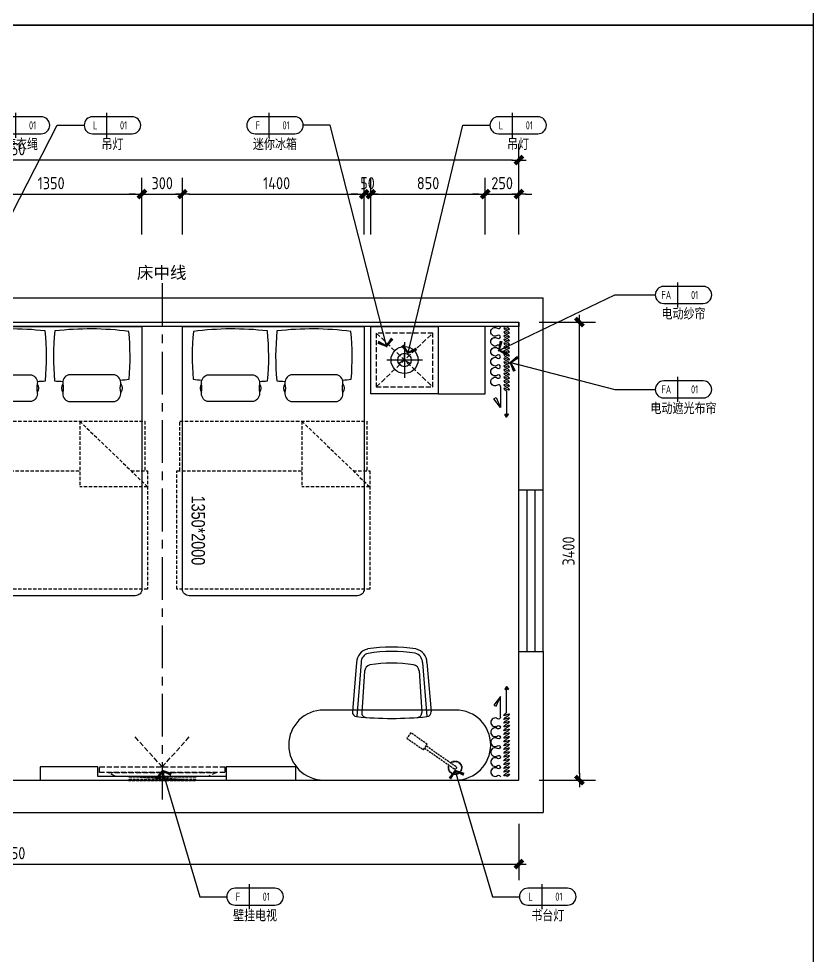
# Model space of a CAD drawing. Extents: x 220391 to 385981, y 332279 to 483868.
# Drawn here: x 261699 to 267600, y 460960 to 467919 of the extents above; entities that cross this region are included whole.
import ezdxf
from ezdxf.enums import TextEntityAlignment as Align

# ---------------------------------------------------------------- set-up
doc = ezdxf.new("R2010")
doc.units = 0
doc.header["$MEASUREMENT"] = 0
for name, pattern in [('CENTER', [50.8, 31.75, -6.35, 6.35, -6.35]), ('DOM-虚线', [0.35, 0.25, -0.1]), ('HIDDEN', [0.375, 0.25, -0.125, 0, 0])]:
    doc.linetypes.add(name, pattern=pattern)
for name, color, linetype in [('0-索引文字', 50, 'Continuous'), ('2主物线', 197, 'Continuous'), ('EL-造型看线-特细(0.07)-DOM', 8, 'Continuous'), ('F-固定家具(0.25)-DOM', 2, 'Continuous'), ('F-平面灯具(0.15)-DOM', 1, 'Continuous'), ('F-活动家私(0.25)-DOM', 51, 'Continuous'), ('F-窗帘(0.12)-DOM', 120, 'Continuous'), ('墙体', 4, 'Continuous')]:
    doc.layers.add(name, color=color, linetype=linetype)
doc.styles.add('DOM-romans.shx', font='dim.shx')
doc.styles.add('st', font='', dxfattribs={"width": 0.7})
doc.styles.add('家具平面底图$0$st', font='')
doc.styles.get('st').set_extended_font_data('SimSun')
doc.styles.get('家具平面底图$0$st').set_extended_font_data('YouYuan')
doc.dimstyles.new('DOM_DIM_1 80', dxfattribs={"dimscale": 60, "dimtxt": 1.5, "dimasz": 0.8, "dimexe": 2, "dimexo": 1.5, "dimgap": 0.6, "dimtad": 1, "dimdec": 0, "dimrnd": 5, "dimzin": 12, "dimdsep": 46, "dimtxsty": 'DOM-romans.shx', "dimblk": 'DOM_Dimension_Tick', "dimcen": 0.125, "dimclrd": 44, "dimclre": 44, "dimclrt": 50, "dimadec": 0, "dimazin": 0, "dimtfac": 1, "dimtdec": 0, "dimtix": 1, "dimtmove": 2, "dimatfit": 3, "dimldrblk": 'DOM_Leader_Arrow', "dimfxl": 0, "dimtvp": 1, "dimtolj": 1, "dimtzin": 0, "dimarcsym": 0})

# ---------------------------------------------------------------- blocks, each defined once
blk = doc.blocks.new('A$C25B465B5')
at = {"layer": '2主物线', "color": 2}
for p, q in [((570.6, 1240), (570.6, 260)), ((1090.6, 260), (1090.6, 1240))]:
    blk.add_line(p, q, dxfattribs=at)
for centre, start, end in [((830.6, 1240), 0, 180), ((830.6, 260), 180, 0)]:
    blk.add_arc(centre, 260, start, end, dxfattribs=at)
blk = doc.blocks.new('A$C487077fa')
at = {"color": 53}
for p, q in [((-415.3, 260.9), (-50.8, 292.3)), ((-414.9, 228.3), (-13.2, 260.7)), ((-415.3, -260.9), (-50.8, -292.3)), ((-414.9, -228.3), (-13.2, -260.7))]:
    blk.add_line(p, q, dxfattribs=at)
at = {"color": 8}
for p, q in [((-352.5, 203), (-44.7, 223.2)), ((-350.1, -203.2), (-44.7, -223.2))]:
    blk.add_line(p, q, dxfattribs=at)
at = {"color": 53}
for centre, radius, start, end in [((-47.8, 257.7), 34.7, 5.82364, 95), ((-414.3, 157.7), 103.2, 90.55398, 167.72857), ((-414.2, 157.5), 70.8, 90.53615, 165.96254), ((-2574.6, 0), 2574.6, 0, 5.81254), ((647.6, 0), 1176.5, 171.21904, 188.83407), ((647.6, 0), 1143.9, 171.21904, 188.83407), ((-2574.6, 0), 2574.6, 354.18746, 0), ((-414.2, -157.5), 103.3, 192.92393, 269.41741), ((-414.1, -157.2), 71, 195.02359, 269.39601), ((-47.8, -257.7), 34.7, 265, 354.17636)]:
    blk.add_arc(centre, radius, start, end, dxfattribs=at)
at = {"color": 8}
for centre, radius, start, end in [((-41.7, 188.6), 34.7, 4.25834, 95), ((647.6, 0), 1057.7, 171.21904, 188.83407), ((-348.8, 153.6), 49.6, 94.26021, 170.81167), ((-344, -148), 55.5, 195.00779, 263.66303), ((-41.7, -188.6), 34.7, 265, 355.74166)]:
    blk.add_arc(centre, radius, start, end, dxfattribs=at)
blk = doc.blocks.new('dfsgdgfaag')
at = {"layer": 'EL-造型看线-特细(0.07)-DOM', "color": 250, "linetype": 'DOM-虚线', "ltscale": 80}
for p, q in [((-158.7, -6), (158.2, -30)), ((-158.2, 0), (158.7, -24))]:
    blk.add_line(p, q, dxfattribs=at)
for points in [[(-250, -6), (250, -6), (250, 0), (-250, 0)], [(250, -30), (-250, -30), (-250, -24), (250, -24)]]:
    blk.add_lwpolyline(points, close=True, dxfattribs=at)
for centre, radius in [((-158.4, -3), 5), ((-158.4, -3), 3), ((158.4, -27), 5), ((158.4, -27), 3)]:
    blk.add_circle(centre, radius, dxfattribs=at)
blk = doc.blocks.new('A$Cb127100c')
at = {"layer": 'F-固定家具(0.25)-DOM', "color": 8, "linetype": 'DOM-虚线', "ltscale": 150}
for q in [(-204.8, 226.9), (204.8, 226.9)]:
    blk.add_line((0, 0), q, dxfattribs=at)
for points in [[(-464.5, 0), (464.5, 0), (464.5, -40), (-464.5, -40)], [(-404.5, -40), (404.5, -40), (344.5, -70), (-344.5, -70)]]:
    blk.add_lwpolyline(points, close=True, dxfattribs=at)
at = {"layer": 'EL-造型看线-特细(0.07)-DOM', "color": 250, "rotation": 180}
blk.add_blockref('dfsgdgfaag', (0, -100), dxfattribs=at)
blk = doc.blocks.new('A$C24FB7273')
at = {"color": 8, "linetype": 'HIDDEN', "ltscale": 100}
for p in [(-704.2, -212.5), (-1191.3, -717)]:
    blk.add_line(p, (-1191.3, -212.5), dxfattribs=at)
for points in [[(-1072.6, -594), (-1072.6, -717), (-1950, -717), (-1950, 715.5), (-1072.6, 715.5), (-1072.6, -212.5)], [(-1072.6, 693.8), (-704.2, 693.8), (-704.2, -695.4), (-1072.6, -695.4)], [(-704.2, -212.5), (-1191.3, -717)]]:
    blk.add_lwpolyline(points, dxfattribs=at)
blk.add_lwpolyline([(0, -675), (-1950, -675, -0.414214), (-2000, -625), (-2000, 625, -0.414214), (-1950, 675), (0, 675)], format="xyb", close=True)
at = {"color": 8}
for points in [[(-559, 157.2), (-559, 478.5, -0.392708), (-499.8, 533.5, -0.035252), (-491.5, 532.9, 0.092308), (-426.5, 532.9, -0.035252), (-418.1, 533.5, -0.392708), (-359, 478.5), (-359, 157.2, -0.392708), (-418.1, 102.3, -0.035252), (-426.5, 102.9, 0.092308), (-491.5, 102.9, -0.035252), (-499.8, 102.3, -0.392708), (-559, 157.2, 27.022466)], [(-426.5, 532.9, 0.307692), (-491.5, 532.9, -1.888889)], [(-426.5, 102.9, -0.307692), (-491.5, 102.9, 1.888889)], [(-559, -141.1), (-559, -462.4, 0.392708), (-499.8, -517.3, 0.035252), (-491.5, -516.7, -0.092308), (-426.5, -516.7, 0.035252), (-418.1, -517.3, 0.392708), (-359, -462.4), (-359, -141.1, 0.392708), (-418.1, -86.2, 0.035252), (-426.5, -86.7, -0.092308), (-491.5, -86.7, 0.035252), (-499.8, -86.2, 0.392708), (-559, -141.1, -27.022466)], [(-426.5, -86.7, 0.307692), (-491.5, -86.7, -1.888889)], [(-426.5, -516.7, -0.307692), (-491.5, -516.7, 1.888889)]]:
    blk.add_lwpolyline(points, format="xyb", dxfattribs=at)
for centre, radius, start, end in [((3293.2, 181.1), 3709.4, 173.5905, 174.59393), ((-224.7, -1310.4), 1912.9, 84.39105, 95.04685), ((-2294.8, 303.1), 2275.6, 353.45522, 7.32959), ((3293.2, 331.1), 3709.4, 183.52528, 184.47157), ((-229, 1946.7), 1912.9, 264.72401, 275.85099), ((3293.2, -314.9), 3709.4, 175.52843, 176.47472), ((-229, -1930.5), 1912.9, 84.14901, 95.27599), ((-2294.8, -287), 2275.6, 352.67041, 6.54478), ((3293.2, -164.9), 3709.4, 185.40607, 186.4095), ((-224.7, 1326.5), 1912.9, 264.95315, 275.60895)]:
    blk.add_arc(centre, radius, start, end, dxfattribs=at)
at = {"layer": 'F-活动家私(0.25)-DOM', "color": 8, "style": '家具平面底图$0$st', "width": 0.8}
blk.add_text('1350*2000', height=100, rotation=180, dxfattribs=at).set_placement((-1514.8, 557.2), align=Align.MIDDLE_CENTER)
blk = doc.blocks.new('做成ACAD TuKuai0337')
at = {"color": 57, "linetype": 'Continuous'}
for points in [[(0, 193), (0, -193)], [(193, 0), (-193, 0)], [(0, 0), (0, 73)]]:
    blk.add_lwpolyline(points, dxfattribs=at)
at = {"color": 58, "linetype": 'Continuous'}
for points in [[(0, 0), (-63, -36)], [(0, 0), (63, -36)]]:
    blk.add_lwpolyline(points, dxfattribs=at)
at = {"linetype": 'Continuous'}
blk.add_circle((0, 0), 146, dxfattribs=at)
at = {"color": 57, "linetype": 'Continuous'}
blk.add_circle((0, 0), 72.9, dxfattribs=at)
blk = doc.blocks.new('GFAGA')
at = {"layer": 'F-活动家私(0.25)-DOM', "color": 1, "linetype": 'DOM-虚线', "ltscale": 150}
for p, q in [((-420, 0), (0, 400)), ((-420, 400), (0, 0))]:
    blk.add_line(p, q, dxfattribs=at)
blk.add_lwpolyline([(-420, 0), (0, 0), (0, 400), (-420, 400)], close=True, dxfattribs=at)
blk = doc.blocks.new('ehrhhh')
at = {"color": 0}
blk.add_lwpolyline([(292356.6, 474869.8), (315961.1, 474869.8), (315961.1, 466871.5), (292356.6, 466871.5)], close=True, dxfattribs=at)
blk = doc.blocks.new('DOM_Dimension_Tick')
at = {"color": 0, "linetype": 'ByBlock'}
for p, q in [((-1.09, 0), (0, 0)), ((0, 0), (1.09, 0))]:
    blk.add_line(p, q, dxfattribs=at)
at = {"color": 0, "linetype": 'Continuous', "const_width": 0.608}
blk.add_lwpolyline([(-0.61, -0.61), (0.61, 0.61)], dxfattribs=at)
blk = doc.blocks.new('*D695')
at = {"color": 44, "lineweight": -2, "transparency": 16777216}
for p, q in [((261264.7, 466317.2), (261264.7, 466737.2)), ((262614.7, 466317.2), (262614.7, 466737.2)), ((261312.7, 466617.2), (262566.7, 466617.2))]:
    blk.add_line(p, q, dxfattribs=at)
at = {"layer": 'Defpoints', "color": 0, "transparency": 16777216}
for p in [(262614.7, 466617.2), (261264.7, 465495.3), (262614.7, 465324)]:
    blk.add_point(p, dxfattribs=at)
at = {"color": 44, "lineweight": -2, "transparency": 16777216, "xscale": 48, "yscale": 48, "zscale": 48, "rotation": 180}
blk.add_blockref('DOM_Dimension_Tick', (261264.7, 466617.2), dxfattribs=at)
at = {"color": 44, "lineweight": -2, "transparency": 16777216, "xscale": 48, "yscale": 48, "zscale": 48}
blk.add_blockref('DOM_Dimension_Tick', (262614.7, 466617.2), dxfattribs=at)
at = {"color": 50, "transparency": 16777216, "insert": (261939.7, 466698.2), "char_height": 90, "attachment_point": 5, "style": 'DOM-romans.shx'}
blk.add_mtext('\\A1;1350', dxfattribs=at)
blk = doc.blocks.new('DOM_Leader_Arrow')
at = {"color": 0, "linetype": 'ByBlock'}
blk.add_line((0, 0), (-1.5, 0), dxfattribs=at)
for points in [[(-1.29, 1), (-0.89, 1.28), (-0.36, 0), (0, 0)], [(-1.29, -1), (-0.89, -1.28), (-0.36, 0), (0, 0)]]:
    blk.add_solid(points, dxfattribs=at)
blk = doc.blocks.new('*D696')
at = {"color": 44, "lineweight": -2, "transparency": 16777216}
for p, q in [((262614.7, 466317.2), (262614.7, 466737.2)), ((262914.7, 466317.2), (262914.7, 466737.2)), ((262566.7, 466617.2), (262518.7, 466617.2)), ((262614.7, 466617.2), (262914.7, 466617.2)), ((262962.7, 466617.2), (263010.7, 466617.2))]:
    blk.add_line(p, q, dxfattribs=at)
at = {"layer": 'Defpoints', "color": 0, "transparency": 16777216}
for p in [(262914.7, 466617.2), (262614.7, 465324), (262914.7, 465285.9)]:
    blk.add_point(p, dxfattribs=at)
at = {"color": 44, "lineweight": -2, "transparency": 16777216, "xscale": 48, "yscale": 48, "zscale": 48}
blk.add_blockref('DOM_Dimension_Tick', (262614.7, 466617.2), dxfattribs=at)
at = {"color": 44, "lineweight": -2, "transparency": 16777216, "xscale": 48, "yscale": 48, "zscale": 48, "rotation": 180}
blk.add_blockref('DOM_Dimension_Tick', (262914.7, 466617.2), dxfattribs=at)
at = {"color": 50, "transparency": 16777216, "insert": (262764.7, 466698.2), "char_height": 90, "attachment_point": 5, "style": 'DOM-romans.shx'}
blk.add_mtext('\\A1;300', dxfattribs=at)
blk = doc.blocks.new('*D697')
at = {"color": 44, "lineweight": -2, "transparency": 16777216}
for p, q in [((262914.7, 466317.2), (262914.7, 466737.2)), ((264314.7, 466317.2), (264314.7, 466737.2)), ((262962.7, 466617.2), (264266.7, 466617.2))]:
    blk.add_line(p, q, dxfattribs=at)
at = {"layer": 'Defpoints', "color": 0, "transparency": 16777216}
for p in [(264314.7, 466617.2), (262914.7, 465285.9), (264314.7, 465135.7)]:
    blk.add_point(p, dxfattribs=at)
at = {"color": 44, "lineweight": -2, "transparency": 16777216, "xscale": 48, "yscale": 48, "zscale": 48, "rotation": 180}
blk.add_blockref('DOM_Dimension_Tick', (262914.7, 466617.2), dxfattribs=at)
at = {"color": 44, "lineweight": -2, "transparency": 16777216, "xscale": 48, "yscale": 48, "zscale": 48}
blk.add_blockref('DOM_Dimension_Tick', (264314.7, 466617.2), dxfattribs=at)
at = {"color": 50, "transparency": 16777216, "insert": (263614.7, 466698.2), "char_height": 90, "attachment_point": 5, "style": 'DOM-romans.shx'}
blk.add_mtext('\\A1;1400', dxfattribs=at)
blk = doc.blocks.new('*D698')
at = {"color": 44, "lineweight": -2, "transparency": 16777216}
for p, q in [((264314.7, 466317.2), (264314.7, 466737.2)), ((265164.5, 466317.2), (265164.5, 466737.2)), ((264362.7, 466617.2), (265116.5, 466617.2))]:
    blk.add_line(p, q, dxfattribs=at)
at = {"layer": 'Defpoints', "color": 0, "transparency": 16777216}
for p in [(265164.5, 466617.2), (265164.5, 465499.8, 0), (264314.7, 465135.7)]:
    blk.add_point(p, dxfattribs=at)
at = {"color": 44, "lineweight": -2, "transparency": 16777216, "xscale": 48, "yscale": 48, "zscale": 48, "rotation": 180}
blk.add_blockref('DOM_Dimension_Tick', (264314.7, 466617.2), dxfattribs=at)
at = {"color": 44, "lineweight": -2, "transparency": 16777216, "xscale": 48, "yscale": 48, "zscale": 48}
blk.add_blockref('DOM_Dimension_Tick', (265164.5, 466617.2), dxfattribs=at)
at = {"color": 50, "transparency": 16777216, "insert": (264739.6, 466698.2), "char_height": 90, "attachment_point": 5, "style": 'DOM-romans.shx'}
blk.add_mtext('\\A1;850', dxfattribs=at)
blk = doc.blocks.new('*D699')
at = {"color": 44, "lineweight": -2, "transparency": 16777216}
for p, q in [((265164.5, 466317.2), (265164.5, 466737.2)), ((265414.5, 466317.2), (265414.5, 466737.2)), ((265116.5, 466617.2), (265068.5, 466617.2)), ((265164.5, 466617.2), (265414.5, 466617.2)), ((265462.5, 466617.2), (265510.5, 466617.2))]:
    blk.add_line(p, q, dxfattribs=at)
at = {"layer": 'Defpoints', "color": 0, "transparency": 16777216}
for p in [(265414.5, 466617.2), (265164.5, 465499.8, 0), (265414.5, 465499.8, 0)]:
    blk.add_point(p, dxfattribs=at)
at = {"color": 44, "lineweight": -2, "transparency": 16777216, "xscale": 48, "yscale": 48, "zscale": 48}
blk.add_blockref('DOM_Dimension_Tick', (265164.5, 466617.2), dxfattribs=at)
at = {"color": 44, "lineweight": -2, "transparency": 16777216, "xscale": 48, "yscale": 48, "zscale": 48, "rotation": 180}
blk.add_blockref('DOM_Dimension_Tick', (265414.5, 466617.2), dxfattribs=at)
at = {"color": 50, "transparency": 16777216, "insert": (265289.5, 466698.2), "char_height": 90, "attachment_point": 5, "style": 'DOM-romans.shx'}
blk.add_mtext('\\A1;250', dxfattribs=at)
blk = doc.blocks.new('*D700')
at = {"color": 44, "lineweight": -2, "transparency": 16777216}
for p, q in [((257864.7, 466569.4), (257864.7, 466989.4)), ((265414.5, 466569.4), (265414.5, 466989.4)), ((265366.5, 466869.4), (257912.7, 466869.4))]:
    blk.add_line(p, q, dxfattribs=at)
at = {"layer": 'Defpoints', "color": 0, "transparency": 16777216}
for p in [(257864.7, 466869.4), (257864.7, 466317.2), (265414.5, 466317.2)]:
    blk.add_point(p, dxfattribs=at)
at = {"color": 44, "lineweight": -2, "transparency": 16777216, "xscale": 48, "yscale": 48, "zscale": 48, "rotation": 180}
blk.add_blockref('DOM_Dimension_Tick', (257864.7, 466869.4), dxfattribs=at)
at = {"color": 44, "lineweight": -2, "transparency": 16777216, "xscale": 48, "yscale": 48, "zscale": 48}
blk.add_blockref('DOM_Dimension_Tick', (265414.5, 466869.4), dxfattribs=at)
at = {"color": 50, "transparency": 16777216, "insert": (261639.6, 466950.4), "char_height": 90, "attachment_point": 5, "style": 'DOM-romans.shx'}
blk.add_mtext('\\A1;7550', dxfattribs=at)
blk = doc.blocks.new('*D703')
at = {"color": 44, "lineweight": -2, "transparency": 16777216}
for p, q in [((257864.6, 461943.7), (257864.6, 461523.7)), ((265414.5, 461943.7), (265414.5, 461523.7)), ((257912.6, 461643.7), (265366.5, 461643.7))]:
    blk.add_line(p, q, dxfattribs=at)
at = {"layer": 'Defpoints', "color": 0, "transparency": 16777216}
for p in [(257864.6, 462267.7, 0), (265414.5, 462267.7, 0), (265414.5, 461643.7)]:
    blk.add_point(p, dxfattribs=at)
at = {"color": 44, "lineweight": -2, "transparency": 16777216, "xscale": 48, "yscale": 48, "zscale": 48, "rotation": 180}
blk.add_blockref('DOM_Dimension_Tick', (257864.6, 461643.7), dxfattribs=at)
at = {"color": 44, "lineweight": -2, "transparency": 16777216, "xscale": 48, "yscale": 48, "zscale": 48}
blk.add_blockref('DOM_Dimension_Tick', (265414.5, 461643.7), dxfattribs=at)
at = {"color": 50, "transparency": 16777216, "insert": (261639.5, 461724.7), "char_height": 90, "attachment_point": 5, "style": 'DOM-romans.shx'}
blk.add_mtext('\\A1;7550', dxfattribs=at)
blk = doc.blocks.new('*D704')
at = {"color": 44, "lineweight": -2, "transparency": 16777216}
for p, q in [((265563.7, 465667.7), (265983.7, 465667.7)), ((265863.7, 462315.7), (265863.7, 465619.7)), ((265563.7, 462267.7), (265983.7, 462267.7))]:
    blk.add_line(p, q, dxfattribs=at)
at = {"layer": 'Defpoints', "color": 0, "transparency": 16777216}
for p in [(265414.5, 465667.7, 0), (265863.7, 465667.7), (265414.5, 462267.7, 0)]:
    blk.add_point(p, dxfattribs=at)
at = {"color": 44, "lineweight": -2, "transparency": 16777216, "xscale": 48, "yscale": 48, "zscale": 48}
for p, rotation in [((265863.7, 465667.7), 90), ((265863.7, 462267.7), 270)]:
    blk.add_blockref('DOM_Dimension_Tick', p, dxfattribs=dict(at, rotation=rotation))
at = {"color": 50, "transparency": 16777216, "insert": (265782.7, 463967.7), "char_height": 90, "attachment_point": 5, "rotation": 90, "style": 'DOM-romans.shx'}
blk.add_mtext('\\A1;3400', dxfattribs=at)
blk = doc.blocks.new('布帘及纱帘平面-DW')
at = {"layer": 'F-窗帘(0.12)-DOM', "color": 1, "linetype": 'Continuous'}
for p, q in [((-515.2, -32791.5), (-578.7, -32743.6)), ((-670, -32791.5), (-515.2, -32791.5)), ((-637.2, -32837.5), (-441.5, -32837.5))]:
    blk.add_line(p, q, dxfattribs=at)
at = {"layer": 'F-窗帘(0.12)-DOM', "color": 1, "linetype": 'Continuous', "flags": 128}
for points in [[(-965.3, -32791.5, -0.608416), (-975.9, -32771.1, 0.608416), (-1002.2, -32720.2, 0.608416), (-1028.5, -32771.1, -1.932003), (-1049.7, -32771.1, 0.608416), (-1076, -32720.3, 0.608416), (-1102.3, -32771.1, -0.608485), (-1112.9, -32791.6, -0.608485)], [(-670, -32791.5, -0.608416), (-680.6, -32771.1, 0.608416), (-707, -32720.2, 0.608416), (-733.3, -32771.1, -1.932003), (-754.4, -32771.1, 0.608416), (-780.8, -32720.2, 0.608416), (-807.1, -32771.1, -1.932003), (-828.2, -32771.1, 0.608416), (-854.6, -32720.2, 0.608416), (-880.9, -32771.1, -1.932003), (-902, -32771.1, 0.608416), (-928.4, -32720.2, 0.608416), (-954.7, -32771.1, -0.608416), (-965.3, -32791.5, 0.608416)]]:
    blk.add_lwpolyline(points, format="xyb", dxfattribs=at)
at = {"layer": 'F-窗帘(0.12)-DOM', "color": 1, "linetype": 'Continuous'}
for points in [[(-578.7, -32743.6), (-588, -32758.8), (-515.2, -32791.5)], [(-441.5, -32837.5), (-461.9, -32824.2), (-466.2, -32828.4), (-441.5, -32837.5)], [(-441.5, -32837.5), (-461.9, -32850.9), (-466.2, -32846.6), (-441.5, -32837.5)]]:
    blk.add_lwpolyline(points, dxfattribs=at)
at = {"layer": 'F-窗帘(0.12)-DOM', "color": 1, "linetype": 'Continuous', "extrusion": (0, 0, -1)}
for centre, start_param, end_param in [((-1105.9, -32837.6), 1.716714, 4.858306), ((-1091.9, -32837.6), -1.424879, 1.716714), ((-1077.9, -32837.6), 1.716714, 4.858306), ((-1063.9, -32837.6), -1.424879, 1.716714), ((-1049.9, -32837.6), 1.716714, 4.858306), ((-1036, -32837.6), -1.424879, 1.716714), ((-1022, -32837.6), 1.716714, 4.858306), ((-1008, -32837.6), -1.424879, 1.716714), ((-994, -32837.6), 1.716714, 4.858306), ((-980, -32837.6), -1.424879, 1.716714), ((-966, -32837.6), 1.716714, 4.858306), ((-952, -32837.6), -1.424879, 1.716714), ((-938, -32837.6), 1.716714, 4.858306), ((-924, -32837.6), -1.424879, 1.716714), ((-910, -32837.6), 1.716714, 4.858306), ((-896, -32837.6), -1.424879, 1.716714), ((-882, -32837.6), 1.716714, 4.858306), ((-868.1, -32837.6), -1.424879, 1.716714), ((-854.1, -32837.6), 1.716714, 4.858306), ((-840.1, -32837.6), -1.424879, 1.716714), ((-826.1, -32837.6), 1.716714, 4.858306), ((-812.1, -32837.6), -1.424879, 1.716714), ((-798.1, -32837.6), 1.716714, 4.858306), ((-784.1, -32837.6), -1.424879, 1.716714), ((-770.1, -32837.6), 1.716714, 4.858306), ((-756.1, -32837.6), -1.424879, 1.716714), ((-742.1, -32837.6), 1.716714, 4.858306), ((-728.1, -32837.6), -1.424879, 1.716714), ((-714.1, -32837.6), 1.716714, 4.858306), ((-700.2, -32837.6), -1.424879, 1.716714), ((-686.2, -32837.6), 1.716714, 4.858306), ((-672.2, -32837.6), -1.424879, 1.716714), ((-658.2, -32837.6), 1.716714, 4.858306), ((-644.2, -32837.5), -1.424879, 1.716714)]:
    blk.add_ellipse(centre, major_axis=(-12, 20.8), ratio=0.254545, start_param=start_param, end_param=end_param, dxfattribs=at)
blk = doc.blocks.new('*D813')
at = {"color": 44, "lineweight": -2, "transparency": 16777216}
for p, q in [((264264.7, 466317.2), (264264.7, 466737.2)), ((264314.7, 466317.2), (264314.7, 466737.2)), ((264216.7, 466617.2), (264168.7, 466617.2)), ((264314.7, 466617.2), (264264.7, 466617.2)), ((264362.7, 466617.2), (264410.7, 466617.2))]:
    blk.add_line(p, q, dxfattribs=at)
at = {"layer": 'Defpoints', "color": 0, "transparency": 16777216}
for p in [(264264.7, 466617.2), (264264.7, 465587.5), (264314.7, 465587.5)]:
    blk.add_point(p, dxfattribs=at)
at = {"color": 44, "lineweight": -2, "transparency": 16777216, "xscale": 48, "yscale": 48, "zscale": 48}
blk.add_blockref('DOM_Dimension_Tick', (264264.7, 466617.2), dxfattribs=at)
at = {"color": 44, "lineweight": -2, "transparency": 16777216, "xscale": 48, "yscale": 48, "zscale": 48, "rotation": 180}
blk.add_blockref('DOM_Dimension_Tick', (264314.7, 466617.2), dxfattribs=at)
at = {"color": 50, "transparency": 16777216, "insert": (264289.7, 466698.2), "char_height": 90, "attachment_point": 5, "style": 'DOM-romans.shx'}
blk.add_mtext('\\A1;50', dxfattribs=at)
blk = doc.blocks.new('A$Cfbbf359a')
at = {"layer": 'F-平面灯具(0.15)-DOM', "linetype": 'DOM-虚线', "ltscale": 60}
blk.add_lwpolyline([(-385.4, 166.9), (-244.5, 115.6), (-261.6, 68.6), (-402.5, 119.9)], close=True, dxfattribs=at)
blk.add_lwpolyline([(-249.6, 101.5), (3.4, 9.4, -1), (-3.4, -9.4), (-256.5, 82.7)], format="xyb", close=True, dxfattribs=at)
for radius in [50, 47]:
    blk.add_arc((0, 0), radius, 171.53696, 148.46304, dxfattribs=at)
blk = doc.blocks.new('DOM-立面家具标注符号-002')
blk.add_line((0, 3.1), (0, -3.1))
at = {"color": 150}
blk.add_lwpolyline([(-3.4, 2.1, 1), (-3.4, -2.1), (6.4, -2.1, 1), (6.4, 2.1)], format="xyb", close=True, dxfattribs=at)
at = {"style": 'st', "width": 0.8, "flags": 4}
blk.add_attdef('ITEM6', text='', height=2.5, dxfattribs=at).set_placement((-6, 0), align=Align.MIDDLE_RIGHT)
at = {"style": 'DOM-romans.shx', "width": 0.8}
for tag, flags, p in [('NUM1', 12, (-2.75, 0)), ('NUM2', 4, (4.25, 0)), ('NUM4', 4, (1.5, -4.6)), ('NUM5', 4, (1.5, -7.6))]:
    blk.add_attdef(tag, text='', height=2, dxfattribs=dict(at, flags=flags)).set_placement(p, align=Align.MIDDLE)
at = {"style": 'st', "width": 0.8, "flags": 4}
blk.add_attdef('NUM3', text='', height=2.5, dxfattribs=at).set_placement((9, 0), align=Align.MIDDLE_LEFT)
blk.add_attdef('NUM7', text='', height=2.5, dxfattribs=at).set_placement((1.5, -10.85), align=Align.MIDDLE_CENTER)
blk = doc.blocks.new('DOM-立面家具标注符号')
blk.add_line((0, 3.1), (0, -3.1))
at = {"color": 150}
blk.add_lwpolyline([(-3.4, 2.1, 1), (-3.4, -2.1), (6.4, -2.1, 1), (6.4, 2.1)], format="xyb", close=True, dxfattribs=at)
at = {"style": 'st', "width": 0.8, "flags": 4}
blk.add_attdef('ITEM5', text='', height=2.5, dxfattribs=at).set_placement((-6, 0), align=Align.MIDDLE_RIGHT)
at = {"style": 'DOM-romans.shx', "width": 0.8}
for tag, flags, p in [('NUM1', 12, (-2.75, 0)), ('NUM2', 4, (4.25, 0)), ('NUM4', 4, (1.5, -4.6))]:
    blk.add_attdef(tag, text='', height=2, dxfattribs=dict(at, flags=flags)).set_placement(p, align=Align.MIDDLE)
at = {"style": 'st', "width": 0.8, "flags": 4}
blk.add_attdef('NUM3', text='', height=2.5, dxfattribs=at).set_placement((9, 0), align=Align.MIDDLE_LEFT)
blk.add_attdef('NUM6', text='', height=2.5, dxfattribs=at).set_placement((1.5, -8.35), align=Align.MIDDLE_CENTER)
blk = doc.blocks.new('A$Cd317c2f2')
at = {"layer": '0-索引文字'}
ref = blk.add_blockref('DOM-立面家具标注符号-002', (165, 0), dxfattribs=dict(at, xscale=30, yscale=30, zscale=30))
ref.add_attrib('NUM1', 'H', dxfattribs={"layer": '0', "height": 60, "style": 'DOM-romans.shx', "width": 0.8}).set_placement((82.5, 0), align=Align.MIDDLE)
ref.add_attrib('NUM2', '01', dxfattribs={"layer": '0', "height": 60, "style": 'DOM-romans.shx', "width": 0.8}).set_placement((292.5, 0), align=Align.MIDDLE)
ref.add_attrib('NUM7', '晾衣绳', dxfattribs={"layer": '0', "height": 75, "style": 'st', "width": 0.8}).set_placement((210, -138), align=Align.MIDDLE_CENTER)

msp = doc.modelspace()

# ---------------------------------------------------------------- linework, layer by layer
at = {"color": 8, "linetype": 'CENTER', "ltscale": 10}
msp.add_line((262764.7, 465955.4), (262764.7, 462122.5), dxfattribs=at)
at = {"color": 2}
msp.add_lwpolyline([(265414.5, 465635.7), (260724.5, 465635.7), (260724.5, 465667.5), (265414.5, 465667.5)], close=True, dxfattribs=at)
at = {"color": 1, "elevation": 0}
msp.add_lwpolyline([(263241, 462294.7), (262287.3, 462294.7), (262287.3, 462364.7), (261858.4, 462364.7), (261858.4, 462267.7), (263758.4, 462267.7), (263758.4, 462364.7), (263241, 462364.7), (263241, 462267.7)], dxfattribs=at)
at = {"layer": '2主物线', "color": 3}
for p, q in [((265414.5, 463222.7, 0), (265414.5, 464422.7, 0)), ((265474.5, 463222.7, 0), (265474.5, 464422.7, 0)), ((265534.5, 463222.7, 0), (265534.5, 464422.7, 0)), ((265594.5, 463222.7, 0), (265594.5, 464422.7, 0))]:
    msp.add_line(p, q, dxfattribs=at)
at = {"layer": 'F-活动家私(0.25)-DOM'}
for points in [[(264814.7, 465635.7), (264814.7, 465135.7), (264314.7, 465135.7), (264314.7, 465635.7)], [(264814.7, 465635.7), (264814.7, 465135.7), (265164.5, 465135.7), (265164.5, 465635.7)]]:
    msp.add_lwpolyline(points, close=True, dxfattribs=at)
at = {"layer": '墙体'}
for p, q in [((258414.7, 465847.7, 0), (265594.5, 465847.7, 0)), ((265594.5, 464422.7, 0), (265594.5, 465847.7, 0)), ((258414.7, 465667.7, 0), (265414.5, 465667.7, 0)), ((265414.5, 464422.7, 0), (265414.5, 465667.7, 0)), ((265414.5, 464422.7, 0), (265594.5, 464422.7, 0)), ((265414.5, 463222.7, 0), (265594.5, 463222.7, 0)), ((265594.5, 463222.7, 0), (265594.5, 462027.7, 0)), ((257864.6, 462267.7, 0), (265414.5, 462267.7, 0)), ((257684.6, 462027.7, 0), (265594.5, 462027.7, 0))]:
    msp.add_line(p, q, dxfattribs=at)
at = {"layer": '墙体', "elevation": 0}
for points in [[(265414.5, 464422.7), (265594.5, 464422.7)], [(265414.5, 462267.7), (265414.5, 463222.7), (265594.5, 463222.7)]]:
    msp.add_lwpolyline(points, dxfattribs=at)

# ---------------------------------------------------------------- block references
at = {"color": 4}
for name, p in [('ehrhhh', (-48360.7, 1000)), ('ehrhhh', (-48360.7, -6998.3)), ('A$Cd317c2f2', (261509.4, 467127.9, 0))]:
    msp.add_blockref(name, p, dxfattribs=at)
at = {"color": 4, "rotation": 270}
msp.add_blockref('A$C487077fa', (264469.9, 462725.7, 0), dxfattribs=at)
at = {"color": 4, "xscale": -1, "rotation": 125.1393200625526}
msp.add_blockref('A$Cfbbf359a', (264940.2, 462359, 0), dxfattribs=at)
at = {"color": 1}
msp.add_blockref('A$Cb127100c', (262764.7, 462364.7), dxfattribs=at)
at = {"layer": '0-索引文字'}
ref = msp.add_blockref('DOM-立面家具标注符号-002', (262350.2, 467127.9), dxfattribs=dict(at, xscale=30, yscale=30, zscale=30))
ref.add_attrib('NUM1', 'L', dxfattribs={"layer": '0', "height": 60, "style": 'DOM-romans.shx', "width": 0.8}).set_placement((262267.7, 467127.9), align=Align.MIDDLE)
ref.add_attrib('NUM2', '01', dxfattribs={"layer": '0', "height": 60, "style": 'DOM-romans.shx', "width": 0.8}).set_placement((262477.7, 467127.9), align=Align.MIDDLE)
ref.add_attrib('NUM7', '吊灯', dxfattribs={"layer": '0', "height": 75, "style": 'st', "width": 0.8}).set_placement((262395.2, 466989.9), align=Align.MIDDLE_CENTER)
ref = msp.add_blockref('DOM-立面家具标注符号-002', (263557.4, 467127.9, 0), dxfattribs=dict(at, xscale=30, yscale=30, zscale=30))
ref.add_attrib('NUM1', 'F', dxfattribs={"layer": '0', "height": 60, "style": 'DOM-romans.shx', "width": 0.8}).set_placement((263474.9, 467127.9, 0), align=Align.MIDDLE)
ref.add_attrib('NUM2', '01', dxfattribs={"layer": '0', "height": 60, "style": 'DOM-romans.shx', "width": 0.8}).set_placement((263684.9, 467127.9, 0), align=Align.MIDDLE)
ref.add_attrib('NUM7', '迷你冰箱', dxfattribs={"layer": '0', "height": 75, "style": 'st', "width": 0.8}).set_placement((263602.4, 466989.9, 0), align=Align.MIDDLE_CENTER)
ref = msp.add_blockref('DOM-立面家具标注符号-002', (265363.6, 467127.9, -1044096.2), dxfattribs=dict(at, xscale=30, yscale=30, zscale=30))
ref.add_attrib('NUM1', 'L', dxfattribs={"layer": '0', "height": 60, "style": 'DOM-romans.shx', "width": 0.8}).set_placement((265281.1, 467127.9, -1044096.2), align=Align.MIDDLE)
ref.add_attrib('NUM2', '01', dxfattribs={"layer": '0', "height": 60, "style": 'DOM-romans.shx', "width": 0.8}).set_placement((265491.1, 467127.9, -1044096.2), align=Align.MIDDLE)
ref.add_attrib('NUM7', '吊灯', dxfattribs={"layer": '0', "height": 75, "style": 'st', "width": 0.8}).set_placement((265408.6, 466989.9, -1044096.2), align=Align.MIDDLE_CENTER)
ref = msp.add_blockref('DOM-立面家具标注符号-002', (266591.6, 465868.9, 0), dxfattribs=dict(at, xscale=30, yscale=30, zscale=30))
ref.add_attrib('NUM1', 'FA', dxfattribs={"layer": '0', "height": 60, "style": 'DOM-romans.shx', "width": 0.8}).set_placement((266509.1, 465868.9, 0), align=Align.MIDDLE)
ref.add_attrib('NUM2', '01', dxfattribs={"layer": '0', "height": 60, "style": 'DOM-romans.shx', "width": 0.8}).set_placement((266719.1, 465868.9, 0), align=Align.MIDDLE)
ref.add_attrib('NUM7', '电动纱帘', dxfattribs={"layer": '0', "height": 75, "style": 'st', "width": 0.8}).set_placement((266636.6, 465730.9, 0), align=Align.MIDDLE_CENTER)
ref = msp.add_blockref('DOM-立面家具标注符号-002', (266591.6, 465167.4, 0), dxfattribs=dict(at, xscale=30, yscale=30, zscale=30))
ref.add_attrib('NUM1', 'FA', dxfattribs={"layer": '0', "height": 60, "style": 'DOM-romans.shx', "width": 0.8}).set_placement((266509.1, 465167.4, 0), align=Align.MIDDLE)
ref.add_attrib('NUM2', '01', dxfattribs={"layer": '0', "height": 60, "style": 'DOM-romans.shx', "width": 0.8}).set_placement((266719.1, 465167.4, 0), align=Align.MIDDLE)
ref.add_attrib('NUM7', '电动遮光布帘', dxfattribs={"layer": '0', "height": 75, "style": 'st', "width": 0.8}).set_placement((266636.6, 465029.4, 0), align=Align.MIDDLE_CENTER)
ref = msp.add_blockref('DOM-立面家具标注符号-002', (263409.6, 461402.1, 0), dxfattribs=dict(at, xscale=30, yscale=30, zscale=30))
ref.add_attrib('NUM1', 'F', dxfattribs={"layer": '0', "height": 60, "style": 'DOM-romans.shx', "width": 0.8}).set_placement((263327.1, 461402.1, 0), align=Align.MIDDLE)
ref.add_attrib('NUM2', '01', dxfattribs={"layer": '0', "height": 60, "style": 'DOM-romans.shx', "width": 0.8}).set_placement((263537.1, 461402.1, 0), align=Align.MIDDLE)
ref.add_attrib('NUM7', '壁挂电视', dxfattribs={"layer": '0', "height": 75, "style": 'st', "width": 0.8}).set_placement((263454.6, 461264.1, 0), align=Align.MIDDLE_CENTER)
ref = msp.add_blockref('DOM-立面家具标注符号', (265583.4, 461402.1), dxfattribs=dict(at, xscale=30, yscale=30, zscale=30))
ref.add_attrib('NUM1', 'L', dxfattribs={"layer": '0', "height": 60, "style": 'DOM-romans.shx', "width": 0.8}).set_placement((265500.9, 461402.1), align=Align.MIDDLE)
ref.add_attrib('NUM2', '01', dxfattribs={"layer": '0', "height": 60, "style": 'DOM-romans.shx', "width": 0.8}).set_placement((265710.9, 461402.1), align=Align.MIDDLE)
ref.add_attrib('NUM6', '书台灯', dxfattribs={"layer": '0', "height": 75, "style": 'st', "width": 0.8}).set_placement((265628.4, 461264.1), align=Align.MIDDLE_CENTER)
at = {"layer": '2主物线', "rotation": 270}
msp.add_blockref('A$C25B465B5', (263704.5, 463358.4, 0), dxfattribs=at)
at = {"layer": 'F-活动家私(0.25)-DOM', "extrusion": (0, 0, -1), "xscale": -1, "zscale": -1, "rotation": 270}
for p in [(-261939.7, 465635.7), (-263589.7, 465635.7)]:
    msp.add_blockref('A$C24FB7273', p, dxfattribs=at)
at = {"layer": 'F-活动家私(0.25)-DOM', "color": 8}
msp.add_blockref('GFAGA', (264774.6, 465185.7), dxfattribs=at)
at = {"layer": 'F-活动家私(0.25)-DOM', "xscale": 0.6872852233676977, "yscale": 0.6872852233676977, "zscale": 0.6872852233676977}
msp.add_blockref('做成ACAD TuKuai0337', (264564.7, 465385.7), dxfattribs=at)
at = {"layer": 'F-窗帘(0.12)-DOM', "color": 8, "xscale": -1, "rotation": 90}
msp.add_blockref('布帘及纱帘平面-DW', (232485.2, 464518.9, 0), dxfattribs=at)
at = {"layer": 'F-窗帘(0.12)-DOM', "color": 8, "rotation": 90.00000000000001}
msp.add_blockref('布帘及纱帘平面-DW', (232485.2, 463403.5, 0), dxfattribs=at)

# ---------------------------------------------------------------- texts
at = {"color": 50, "insert": (262761.1, 466029.2), "char_height": 90, "attachment_point": 5, "style": 'DOM-romans.shx'}
msp.add_mtext('\\A1;{\\fSimSun|b0|i0|c134|p2;床中线}', dxfattribs=at)

# ---------------------------------------------------------------- dimensions: what is measured, and where the dimension line sits
at = {"color": 4}
for base, p1, p2, picture, middle in [((257864.7, 466869.4), (265414.5, 466317.2), (257864.7, 466317.2), '*D700', (261639.6, 466950.4)), ((262614.7, 466617.2), (261264.7, 465495.3), (262614.7, 465324), '*D695', (261939.7, 466698.2)), ((262914.7, 466617.2), (262614.7, 465324), (262914.7, 465285.9), '*D696', (262764.7, 466698.2)), ((264314.7, 466617.2), (262914.7, 465285.9), (264314.7, 465135.7), '*D697', (263614.7, 466698.2)), ((264264.7, 466617.2), (264314.7, 465587.5), (264264.7, 465587.5), '*D813', (264289.7, 466698.2)), ((265164.5, 466617.2), (264314.7, 465135.7), (265164.5, 465499.8, 0), '*D698', (264739.6, 466698.2)), ((265414.5, 466617.2), (265164.5, 465499.8, 0), (265414.5, 465499.8, 0), '*D699', (265289.5, 466698.2)), ((265414.5, 461643.7), (257864.6, 462267.7, 0), (265414.5, 462267.7, 0), '*D703', (261639.5, 461724.7))]:
    dim = msp.add_linear_dim(base=base, p1=p1, p2=p2, dimstyle='DOM_DIM_1 80', dxfattribs=at)
    dim.commit()
    dim.dimension.update_dxf_attribs({"geometry": picture, "text_midpoint": middle})
dim = msp.add_linear_dim(base=(265863.7, 465667.7), p1=(265414.5, 462267.7, 0), p2=(265414.5, 465667.7, 0), angle=90, dimstyle='DOM_DIM_1 80', dxfattribs=at)
dim.commit()
dim.dimension.update_dxf_attribs({"geometry": '*D704', "text_midpoint": (265782.7, 463967.7)})

# ---------------------------------------------------------------- leaders
for points in [[(261105.4, 465418.4), (261985.2, 467127.9), (262185.2, 467127.9)], [(264432.8, 465481, 0), (264012.4, 467127.9, 0), (263812.4, 467127.9, 0)], [(264588.9, 465430.3, -1044096.2), (264998.6, 467127.9, -1044096.2), (265198.6, 467127.9, -1044096.2)], [(265258.9, 465454.4, 0), (266126.6, 465868.9, 0), (266426.6, 465868.9, 0)], [(265344, 465368.8, 0), (266126.6, 465167.4, 0), (266426.6, 465167.4, 0)], [(262765, 462344.7, 0), (263044.6, 461402.1, 0), (263244.6, 461402.1, 0)], [(264938.8, 462344.7), (265218.4, 461402.1), (265418.4, 461402.1)]]:
    msp.add_leader(points, dimstyle='DOM_DIM_1 80', override={"dimgap": 0.6, "dimtad": 0}, dxfattribs=at)

doc.saveas('drawing.dxf')
